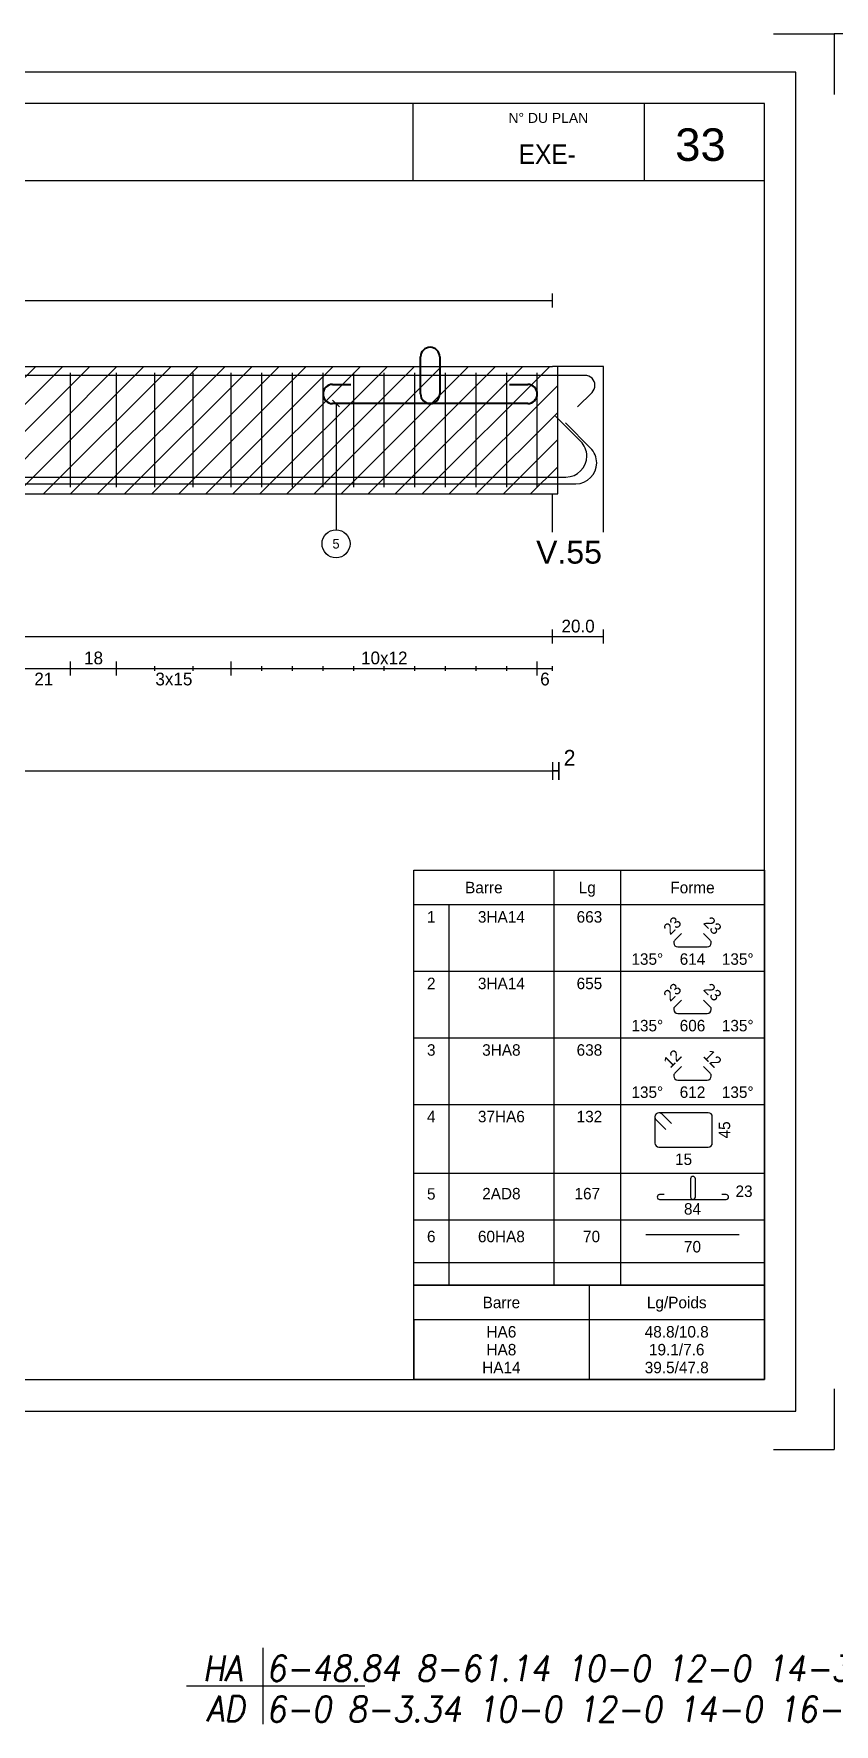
# Model space of a CAD drawing. Extents: x -12912 to 27386, y 1818 to 8189.
# Drawn here: x 25103 to 25416, y 3323 to 3986 of the extents above; entities that cross this region are included whole.
import ezdxf
from ezdxf.enums import TextEntityAlignment as Align

# ---------------------------------------------------------------- set-up
doc = ezdxf.new("R2010")
doc.units = 0
doc.header["$MEASUREMENT"] = 0
doc.linetypes.add('CONTINUE', pattern=[0])
doc.layers.get('0').update_dxf_attribs({"linetype": 'CONTINUOUS'})
for name, color, linetype in [('1', 7, 'CONTINUOUS'), ('173', 7, 'CONTINUOUS'), ('5', 7, 'CONTINUOUS'), ('6', 7, 'CONTINUOUS'), ('7', 7, 'CONTINUOUS'), ('GO-CARTOUCHE', 7, 'CONTINUOUS'), ('GO-TEXTE', 9, 'CONTINUOUS'), ('PYC-HACHURE', 7, 'CONTINUOUS'), ('RDC COFFRAGE', 7, 'CONTINUOUS'), ('STR_TXT', 102, 'CONTINUOUS')]:
    doc.layers.add(name, color=color, linetype=linetype)
doc.layers.add('PYC- HACHURES', color=7, linetype='CONTINUOUS', lineweight=18)
doc.styles.add('ARIAL', font='ARIAL.TTF')
doc.styles.add('Tableau', font='romans.shx', dxfattribs={"width": 0.9, "oblique": 10})
doc.styles.add('TEXTEBA', font='ARIAL.TTF')

# ---------------------------------------------------------------- blocks, each defined once
blk = doc.blocks.new('A$C25E25F4E')
at = {"layer": 'RDC COFFRAGE', "color": 5, "linetype": 'CONTINUE', "lineweight": 40, "ltscale": 0.01}
for points in [[(52.25, 22.05), (52.25, 22.05)], [(48.51, 3.75), (48.51, 18.3)], [(56, 18.3), (56, 3.75)], [(14, 7.49), (21.09, 7.49)], [(83.42, 7.49), (90.51, 7.49)], [(10.25, 3.75), (10.25, 3.75)], [(94.25, 3.75), (94.25, 3.75)], [(52.25, 0), (14, 0)], [(90.51, 0), (52.25, 0)]]:
    blk.add_lwpolyline(points, dxfattribs=at)
for centre, start, end in [((52.25, 18.3), 90, 180), ((52.25, 18.3), 0, 90), ((14, 3.75), 90, 180), ((90.51, 3.75), 0, 90), ((14, 3.75), 180, 270), ((52.25, 3.75), 180, 270), ((52.25, 3.75), 270, 0), ((90.51, 3.75), 270, 0)]:
    blk.add_arc(centre, 3.75, start, end, dxfattribs=at)
blk = doc.blocks.new('Smallsp')
at = {"layer": 'STR_TXT', "linetype": 'Continuous'}
for points in [[(0, 15), (0, -15)], [(-30, 0), (40, 0)]]:
    blk.add_lwpolyline(points, dxfattribs=at)
at = {"layer": 'STR_TXT', "linetype": 'Continuous', "style": 'Tableau', "oblique": 10, "width": 0.9}
for s, p in [('HA', (-23.6, 1.89)), ('AD', (-22.2, -13.94))]:
    blk.add_text(s, height=10, dxfattribs=at).set_placement(p)
for tag, p in [('SPAD', (1.4, 1.89)), ('SPHA', (1.4, -14.11))]:
    blk.add_attdef(tag, p, '', height=10, dxfattribs=at)

msp = doc.modelspace()

# ---------------------------------------------------------------- hatches: boundary and pattern name
at = {"layer": 'PYC- HACHURES', "lineweight": 15}
h = msp.add_hatch(dxfattribs=at)
h.set_pattern_fill('ANSI31', color=104, scale=60, style=0)
h.set_pattern_definition([(45, (-5778.1856, -0.885), (-5.3033009, 5.3033009), [])])
h.paths.add_polyline_path([(25308.072, 3855.097), (25306.072, 3855.097), (24726.072, 3855.097), (24724.072, 3855.097), (24724.072, 3805.097), (24726.072, 3805.097), (25306.072, 3805.097), (25308.072, 3805.097)])

# ---------------------------------------------------------------- linework, layer by layer
for p, q in [((25392.684, 3985.504), (25416.491, 3985.504)), ((25416.491, 3985.504), (25416.491, 3961.697)), ((25440.298, 3985.504), (25416.491, 3985.504)), ((25416.491, 3985.504), (25416.491, 3961.697)), ((25416.491, 3454.311), (25416.491, 3430.504)), ((25416.491, 3454.311), (25416.491, 3430.504)), ((25392.684, 3430.504), (25416.491, 3430.504))]:
    msp.add_line(p, q)
at = {"layer": '1', "color": 1}
for points in [[(25317.071, 3825.746), (25307.172, 3835.645)], [(25320.971, 3823.096), (25311.072, 3832.995)], [(25319.473, 3819.947), (25319.473, 3819.947)], [(25323.373, 3817.297), (25323.373, 3817.297)], [(24720.868, 3811.747), (25311.273, 3811.747)], [(24716.968, 3809.097), (25315.173, 3809.097)]]:
    msp.add_lwpolyline(points, dxfattribs=at)
for centre, start, end in [((25311.273, 3819.947), 0, 45), ((25311.273, 3819.947), 270, 0), ((25315.173, 3817.297), 270, 0), ((25315.173, 3817.297), 0, 45)]:
    msp.add_arc(centre, 8.2, start, end, dxfattribs=at)
at = {"layer": '173', "color": 173}
for points in [[(25318.773, 3851.597), (24713.368, 3851.597)], [(25117.072, 3807.797), (25117.072, 3852.597)], [(25135.072, 3807.797), (25135.072, 3852.597)], [(25150.072, 3807.797), (25150.072, 3852.597)], [(25165.072, 3807.797), (25165.072, 3852.597)], [(25180.072, 3807.797), (25180.072, 3852.597)], [(25192.072, 3807.797), (25192.072, 3852.597)], [(25204.072, 3807.797), (25204.072, 3852.597)], [(25216.072, 3807.797), (25216.072, 3852.597)], [(25228.072, 3807.797), (25228.072, 3852.597)], [(25240.072, 3807.797), (25240.072, 3852.597)], [(25252.072, 3807.797), (25252.072, 3852.597)], [(25264.072, 3807.797), (25264.072, 3852.597)], [(25276.072, 3807.797), (25276.072, 3852.597)], [(25288.072, 3807.797), (25288.072, 3852.597)], [(25300.072, 3807.797), (25300.072, 3852.597)], [(25315.874, 3839.283), (25321.531, 3844.94)], [(25306.619, 3657.545), (25306.619, 3494.876)], [(25332.744, 3657.545), (25332.744, 3494.876)], [(25389.119, 3644.045), (25251.619, 3644.045)], [(25265.369, 3644.045), (25265.369, 3494.876)], [(25356.622, 3632.785), (25354.015, 3630.178)], [(25367.847, 3630.178), (25365.24, 3632.785)], [(25353.556, 3629.071), (25353.556, 3629.071)], [(25355.122, 3627.505), (25366.74, 3627.505)], [(25368.306, 3629.071), (25368.306, 3629.071)], [(25251.619, 3617.952), (25389.119, 3617.952)], [(25356.622, 3606.693), (25354.015, 3604.086)], [(25367.847, 3604.086), (25365.24, 3606.693)], [(25353.556, 3602.979), (25353.556, 3602.979)], [(25355.122, 3601.413), (25366.74, 3601.413)], [(25368.306, 3602.979), (25368.306, 3602.979)], [(25251.619, 3591.86), (25389.119, 3591.86)], [(25356.622, 3580.601), (25354.015, 3577.993)], [(25367.847, 3577.993), (25365.24, 3580.601)], [(25353.556, 3576.886), (25353.556, 3576.886)], [(25355.122, 3575.321), (25366.74, 3575.321)], [(25368.306, 3576.886), (25368.306, 3576.886)], [(25251.619, 3565.768), (25389.119, 3565.768)], [(25288.263, 3562.429), (25288.263, 3562.429)], [(25346.156, 3560.898), (25346.156, 3550.638)], [(25346.156, 3560.898), (25346.156, 3560.898)], [(25346.63, 3559.752), (25350.449, 3555.934)], [(25347.776, 3562.518), (25347.776, 3562.518)], [(25367.086, 3562.518), (25347.776, 3562.518)], [(25352.74, 3558.225), (25348.922, 3562.043)], [(25368.706, 3550.638), (25368.706, 3560.898)], [(25347.776, 3549.018), (25367.086, 3549.018)], [(25251.619, 3538.768), (25389.119, 3538.768)], [(25251.619, 3538.768), (25389.119, 3538.768)], [(25251.619, 3538.768), (25389.119, 3538.768)], [(25251.619, 3538.768), (25389.119, 3538.768)], [(25251.619, 3538.768), (25389.119, 3538.768)], [(25251.619, 3538.768), (25389.119, 3538.768)], [(25251.619, 3538.768), (25389.119, 3538.768)], [(25251.619, 3538.768), (25389.119, 3538.768)], [(25251.619, 3538.768), (25389.119, 3538.768)], [(25360.171, 3536.596), (25360.171, 3529.456)], [(25362.044, 3529.456), (25362.044, 3536.596)], [(25347.107, 3529.456), (25347.107, 3529.456)], [(25349.816, 3530.393), (25348.044, 3530.393)], [(25348.044, 3528.52), (25361.107, 3528.52)], [(25361.107, 3528.52), (25374.171, 3528.52)], [(25374.171, 3530.393), (25372.399, 3530.393)], [(25375.107, 3529.456), (25375.107, 3529.456)], [(25251.619, 3520.538), (25389.119, 3520.538)], [(25251.619, 3520.538), (25389.119, 3520.538)], [(25342.609, 3514.739), (25379.253, 3514.739)], [(25251.619, 3503.739), (25389.119, 3503.739)], [(25320.369, 3494.876), (25320.369, 3457.876)], [(25389.119, 3481.376), (25251.619, 3481.376)], [(25251.619, 3481.376), (25251.619, 3457.876)]]:
    msp.add_lwpolyline(points, dxfattribs=at)
for points in [[(25251.619, 3657.545), (25389.119, 3657.545), (25389.119, 3494.876), (25251.619, 3494.876), (25251.619, 3657.545)], [(25251.619, 3494.876), (25389.119, 3494.876), (25389.119, 3457.876), (25251.619, 3457.876), (25251.619, 3494.876)]]:
    msp.add_lwpolyline(points, close=True, dxfattribs=at)
for centre, radius, start, end in [((25318.773, 3847.697), 3.9, 0, 90), ((25318.773, 3847.697), 3.9, 315, 0), ((25355.122, 3629.071), 1.566, 135, 180), ((25355.122, 3629.071), 1.566, 180, 270), ((25366.74, 3629.071), 1.566, 270, 0), ((25366.74, 3629.071), 1.566, 0, 45), ((25355.122, 3602.979), 1.566, 135, 180), ((25355.122, 3602.979), 1.566, 180, 270), ((25366.74, 3602.979), 1.566, 270, 0), ((25366.74, 3602.979), 1.566, 0, 45), ((25355.122, 3576.886), 1.566, 135, 180), ((25355.122, 3576.886), 1.566, 180, 270), ((25366.74, 3576.886), 1.566, 270, 0), ((25366.74, 3576.886), 1.566, 0, 45), ((25347.776, 3560.898), 1.62, 90, 180), ((25347.776, 3560.898), 1.62, 180, 225), ((25347.776, 3560.898), 1.62, 45, 90), ((25367.086, 3560.898), 1.62, 0, 90), ((25347.776, 3550.638), 1.62, 180, 270), ((25367.086, 3550.638), 1.62, 270, 0), ((25361.107, 3536.596), 0.937, 90, 180), ((25361.107, 3536.596), 0.937, 0, 90), ((25348.044, 3529.456), 0.937, 90, 180), ((25348.044, 3529.456), 0.937, 180, 270), ((25361.107, 3529.456), 0.937, 180, 270), ((25361.107, 3529.456), 0.937, 270, 0), ((25374.171, 3529.456), 0.937, 0, 90), ((25374.171, 3529.456), 0.937, 270, 0)]:
    msp.add_arc(centre, radius, start, end, dxfattribs=at)
at = {"layer": '5', "color": 5}
msp.add_line((24724.072, 3880.942), (25306.072, 3880.942), dxfattribs=at)
for points in [[(25306.072, 3878.192), (25306.072, 3883.692)], [(25306.072, 3746.431), (25306.072, 3751.931)], [(25326.074, 3746.431), (25326.074, 3751.931)], [(24726.072, 3749.181), (25306.072, 3749.181)], [(25306.072, 3749.181), (25326.074, 3749.181)], [(25117.072, 3733.931), (25117.072, 3739.431)], [(25135.072, 3733.931), (25135.072, 3739.431)], [(25180.072, 3733.931), (25180.072, 3739.431)], [(25300.072, 3733.931), (25300.072, 3739.431)], [(25096.072, 3736.681), (25117.072, 3736.681)], [(25117.072, 3735.764), (25117.072, 3737.597)], [(25117.072, 3736.681), (25135.072, 3736.681)], [(25135.072, 3735.764), (25135.072, 3737.597)], [(25135.072, 3736.681), (25150.072, 3736.681)], [(25135.072, 3736.681), (25180.072, 3736.681)], [(25150.072, 3735.764), (25150.072, 3737.597)], [(25150.072, 3736.681), (25165.072, 3736.681)], [(25165.072, 3735.764), (25165.072, 3737.597)], [(25165.072, 3736.681), (25180.072, 3736.681)], [(25180.072, 3735.764), (25180.072, 3737.597)], [(25180.072, 3736.681), (25192.072, 3736.681)], [(25180.072, 3736.681), (25300.072, 3736.681)], [(25192.072, 3735.764), (25192.072, 3737.597)], [(25192.072, 3736.681), (25204.072, 3736.681)], [(25204.072, 3735.764), (25204.072, 3737.597)], [(25204.072, 3736.681), (25216.072, 3736.681)], [(25216.072, 3735.764), (25216.072, 3737.597)], [(25216.072, 3736.681), (25228.072, 3736.681)], [(25228.072, 3735.764), (25228.072, 3737.597)], [(25228.072, 3736.681), (25240.072, 3736.681)], [(25240.072, 3735.764), (25240.072, 3737.597)], [(25240.072, 3736.681), (25252.072, 3736.681)], [(25252.072, 3735.764), (25252.072, 3737.597)], [(25252.072, 3736.681), (25264.072, 3736.681)], [(25264.072, 3735.764), (25264.072, 3737.597)], [(25264.072, 3736.681), (25276.072, 3736.681)], [(25276.072, 3735.764), (25276.072, 3737.597)], [(25276.072, 3736.681), (25288.072, 3736.681)], [(25288.072, 3735.764), (25288.072, 3737.597)], [(25288.072, 3736.681), (25300.072, 3736.681)], [(25300.072, 3735.764), (25300.072, 3737.597)], [(25300.072, 3736.681), (25306.072, 3736.681)], [(25306.072, 3735.764), (25306.072, 3737.597)]]:
    msp.add_lwpolyline(points, dxfattribs=at)
at = {"layer": '6', "color": 6}
for points in [[(25222.479, 3839.221), (25219.827, 3841.873)], [(25221.153, 3840.547), (25221.153, 3791.074)]]:
    msp.add_lwpolyline(points, dxfattribs=at)
msp.add_circle((25221.153, 3785.574), 5.5, dxfattribs=at)
at = {"layer": '7', "color": 7}
for points in [[(24726.072, 3855.097), (25306.072, 3855.097)], [(25326.074, 3855.097), (25306.072, 3855.097)], [(25326.074, 3855.097), (25316.073, 3855.097)], [(25326.074, 3790.097), (25326.074, 3855.097)], [(24726.072, 3805.097), (25306.072, 3805.097)], [(25306.072, 3790.097), (25306.072, 3805.097)], [(25326.074, 3790.097), (25326.074, 3805.097)]]:
    msp.add_lwpolyline(points, dxfattribs=at)
at = {"layer": '7', "color": 7, "linetype": 'Continuous'}
msp.add_lwpolyline([(25306.072, 3805.097), (25308.072, 3805.097), (25308.072, 3855.097)], dxfattribs=at)
at = {"layer": 'GO-CARTOUCHE', "linetype": 'Continuous'}
for points in [[(25401.491, 3445.504), (25401.491, 3970.504), (24659.067, 3970.504), (24659.067, 3445.504)], [(25401.491, 3445.504), (25401.491, 3970.504), (24659.067, 3970.504), (24659.067, 3445.504)], [(25389.119, 3457.876), (25389.119, 3958.131), (24671.439, 3958.131), (24671.439, 3457.876)], [(25389.119, 3457.876), (25389.119, 3958.131), (24671.439, 3958.131), (24671.439, 3457.876)]]:
    msp.add_lwpolyline(points, close=True, dxfattribs=at)
at = {"layer": 'GO-TEXTE', "color": 7}
for p, q in [((25251.25, 3958.131), (25251.25, 3927.833)), ((25251.25, 3958.131), (25251.25, 3927.833)), ((25341.956, 3958.131), (25341.956, 3927.833)), ((25341.956, 3958.131), (25341.956, 3927.833)), ((25389.119, 3927.833), (24671.439, 3927.833)), ((25389.119, 3927.833), (24671.439, 3927.833))]:
    msp.add_line(p, q, dxfattribs=at)
at = {"layer": 'PYC-HACHURE'}
for points in [[(25306.069, 3699.924), (25306.069, 3693.079)], [(25308.558, 3693.079), (25308.558, 3699.924)], [(25308.558, 3699.924), (25308.558, 3693.079)], [(24723.449, 3696.501), (25308.558, 3696.501)], [(25308.558, 3696.501), (25306.069, 3696.501)]]:
    msp.add_lwpolyline(points, dxfattribs=at)

# ---------------------------------------------------------------- block references
at = {"layer": '7', "color": 7, "linetype": 'Continuous'}
msp.add_blockref('A$C25E25F4E', (25205.806, 3840.547), dxfattribs=at)
at = {"layer": 'STR_TXT', "linetype": 'Continuous'}
msp.add_blockref('Smallsp', (25192.462, 3337.786), dxfattribs=at).add_auto_attribs({'SPHA': '6-0 8-3.34 10-0 12-0 14-0 16-0 20-0 25-0 32-0 ', 'SPAD': '6-48.84 8-61.14 10-0 12-0 14-39.54 16-0 20-0 25-0 32-0 '})

# ---------------------------------------------------------------- texts
at = {"style": 'ARIAL'}
msp.add_text('V.55', height=8.9847, dxfattribs=at).set_placement((25299.614, 3786.777), align=Align.TOP_LEFT)
at = {"layer": '173', "color": 173}
for s, p in [('Barre', (25279.119, 3650.795)), ('Lg', (25319.681, 3650.795)), ('Forme', (25360.931, 3650.795)), ('Barre', (25285.994, 3488.126)), ('Lg/Poids', (25354.744, 3488.126))]:
    msp.add_text(s, height=4.5, dxfattribs=at).set_placement(p, align=Align.MIDDLE_CENTER)
for s, p in [('1', (25258.494, 3641.545)), ('3HA14', (25285.994, 3641.545)), (' 663', (25319.681, 3641.545)), ('614', (25360.931, 3625.005)), ('2', (25258.494, 3615.452)), ('3HA14', (25285.994, 3615.452)), (' 655', (25319.681, 3615.452)), ('606', (25360.931, 3598.913)), ('3', (25258.494, 3589.36)), ('3HA8', (25285.994, 3589.36)), (' 638', (25319.681, 3589.36)), ('612', (25360.931, 3572.821)), ('4', (25258.494, 3563.268)), ('37HA6', (25285.994, 3563.268)), (' 132', (25319.681, 3563.268)), ('15', (25357.431, 3546.518)), ('5', (25258.494, 3532.929)), ('2AD8', (25285.994, 3533.038)), ('167', (25319.681, 3533.038)), ('23', (25381.139, 3533.975)), ('84', (25360.931, 3527.06)), ('6', (25258.494, 3516.239)), ('60HA8', (25285.994, 3516.239)), ('  70', (25319.681, 3516.239)), ('70', (25360.931, 3512.239)), ('HA6', (25285.994, 3478.876)), ('48.8/10.8', (25354.744, 3478.876)), ('HA8', (25285.994, 3471.876)), ('19.1/7.6', (25354.744, 3471.876)), ('HA14', (25285.994, 3464.876)), ('39.5/47.8', (25354.744, 3464.876))]:
    msp.add_text(s, height=4.5, dxfattribs=at).set_placement(p, align=Align.TOP_CENTER)
for s, p in [('23', (25352.247, 3631.946)), ('23', (25352.247, 3605.853)), ('12', (25352.247, 3579.761))]:
    msp.add_text(s, height=4.5, rotation=45, dxfattribs=at).set_placement(p)
for s, p in [('23', (25369.615, 3631.946)), ('23', (25369.615, 3605.853)), ('12', (25369.615, 3579.761))]:
    msp.add_text(s, height=4.5, rotation=315, dxfattribs=at).set_placement(p, align=Align.RIGHT)
for p in [(25349.431, 3625.005), (25349.431, 3598.913), (25349.431, 3572.821)]:
    msp.add_text('135°', height=4.5, dxfattribs=at).set_placement(p, align=Align.TOP_RIGHT)
for p in [(25372.431, 3625.005), (25372.431, 3598.913), (25372.431, 3572.821)]:
    msp.add_text('135°', height=4.5, dxfattribs=at).set_placement(p, align=Align.TOP_LEFT)
msp.add_text('45', height=4.5, rotation=90, dxfattribs=at).set_placement((25371.206, 3555.768), align=Align.TOP_CENTER)
at = {"layer": '5', "color": 5}
for s, p in [('20.0', (25316.073, 3750.812)), ('18', (25126.072, 3738.312)), ('10x12', (25240.072, 3738.312))]:
    msp.add_text(s, height=5, dxfattribs=at).set_placement(p, align=Align.CENTER)
for s, p in [('21', (25106.572, 3735.049)), ('3x15', (25157.572, 3735.049)), ('6', (25303.072, 3735.049))]:
    msp.add_text(s, height=5, dxfattribs=at).set_placement(p, align=Align.TOP_CENTER)
at = {"layer": '6', "color": 6}
msp.add_text('5', height=3.75, dxfattribs=at).set_placement((25221.153, 3785.574), align=Align.MIDDLE_CENTER)
at = {"layer": 'GO-CARTOUCHE', "color": 2, "style": 'TEXTEBA'}
msp.add_text('33', height=12.7487, dxfattribs=at).set_placement((25354.159, 3935.679))
at = {"layer": 'GO-CARTOUCHE', "color": 2, "style": 'TEXTEBA', "width": 0.9}
msp.add_text('EXE-', height=7.6364, dxfattribs=at).set_placement((25303.966, 3934.48), align=Align.CENTER)
at = {"layer": 'GO-TEXTE', "style": 'TEXTEBA'}
msp.add_text('N° DU PLAN', height=3.9043, dxfattribs=at).set_placement((25304.4, 3950.569), align=Align.CENTER)
msp.add_text('N° DU PLAN', height=3.9043, dxfattribs=at).set_placement((25304.4, 3950.569), align=Align.CENTER)
at = {"layer": 'PYC-HACHURE'}
msp.add_text('2', height=6.222, dxfattribs=at).set_placement((25312.738, 3698.537), align=Align.CENTER)

doc.saveas('drawing.dxf')
